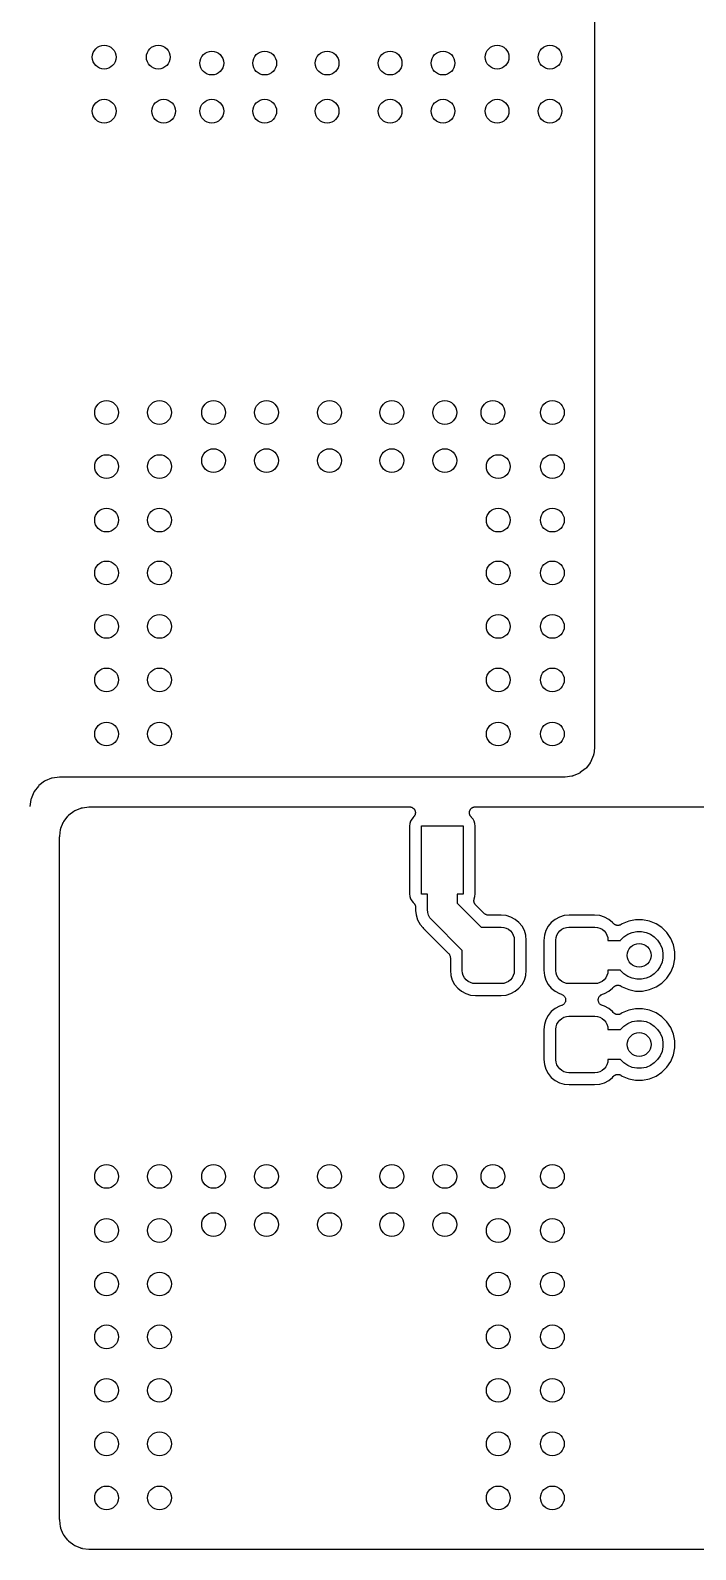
# Model space of a CAD drawing. Extents: x 57.2 to 140.8, y -181.8 to -103.2.
# Drawn here: x 104.01 to 115.2, y -154 to -128.44 of the extents above; entities that cross this region are included whole.
import ezdxf

# ---------------------------------------------------------------- set-up
doc = ezdxf.new("R2010")
doc.units = 0
doc.layers.add('BLACK', color=7, linetype='CONTINUOUS')

msp = doc.modelspace()

# ---------------------------------------------------------------- linework, layer by layer
at = {"layer": 'BLACK', "linetype": 'CONTINUOUS'}
for p, q in [((113.5, -124.007), (113.5, -140.493)), ((113.499, -140.506), (113.485, -140.616)), ((113.5, -140.495), (113.499, -140.501)), ((113.499, -140.501), (113.499, -140.506)), ((113.5, -140.493), (113.5, -140.495)), ((113.343, -140.862), (113.26, -140.925)), ((113.345, -140.86), (113.343, -140.862)), ((113.347, -140.858), (113.345, -140.86)), ((113.352, -140.853), (113.347, -140.858)), ((113.357, -140.848), (113.352, -140.853)), ((113.359, -140.846), (113.357, -140.848)), ((113.361, -140.844), (113.359, -140.846)), ((113.362, -140.843), (113.361, -140.844)), ((113.425, -140.76), (113.362, -140.843)), ((113.426, -140.758), (113.425, -140.76)), ((113.428, -140.756), (113.426, -140.758)), ((113.432, -140.75), (113.428, -140.756)), ((113.435, -140.744), (113.432, -140.75)), ((113.436, -140.741), (113.435, -140.744)), ((113.438, -140.739), (113.436, -140.741)), ((113.478, -140.642), (113.438, -140.738)), ((113.438, -140.738), (113.438, -140.739)), ((113.479, -140.639), (113.478, -140.642)), ((113.48, -140.637), (113.479, -140.639)), ((113.482, -140.63), (113.48, -140.637)), ((113.484, -140.623), (113.482, -140.63)), ((113.485, -140.616), (113.484, -140.618)), ((113.484, -140.618), (113.484, -140.62)), ((113.484, -140.62), (113.484, -140.623)), ((104.245, -141.071), (104.152, -141.142)), ((104.256, -141.064), (104.245, -141.071)), ((104.365, -141.02), (104.256, -141.064)), ((104.377, -141.016), (104.365, -141.02)), ((104.497, -141), (104.377, -141.016)), ((104.503, -141), (104.497, -141)), ((112.993, -141), (104.503, -141)), ((112.999, -140.999), (112.993, -141)), ((113.005, -140.999), (112.999, -140.999)), ((113.006, -140.999), (113.005, -140.999)), ((113.116, -140.985), (113.006, -140.999)), ((113.119, -140.984), (113.116, -140.985)), ((113.122, -140.984), (113.119, -140.984)), ((113.128, -140.982), (113.122, -140.984)), ((113.135, -140.98), (113.128, -140.982)), ((113.138, -140.979), (113.135, -140.98)), ((113.14, -140.978), (113.138, -140.979)), ((113.142, -140.978), (113.14, -140.978)), ((113.238, -140.938), (113.142, -140.978)), ((113.24, -140.937), (113.238, -140.938)), ((113.243, -140.936), (113.24, -140.937)), ((113.249, -140.932), (113.243, -140.936)), ((113.255, -140.929), (113.249, -140.932)), ((113.257, -140.927), (113.255, -140.929)), ((113.259, -140.926), (113.257, -140.927)), ((113.26, -140.925), (113.259, -140.926)), ((104.02, -141.365), (104.016, -141.377)), ((104.064, -141.256), (104.02, -141.365)), ((104.071, -141.245), (104.064, -141.256)), ((104.142, -141.152), (104.071, -141.245)), ((104.152, -141.142), (104.142, -141.152)), ((104.016, -141.377), (104, -141.497)), ((104.657, -141.638), (104.74, -141.575)), ((104.74, -141.575), (104.741, -141.574)), ((104.741, -141.574), (104.743, -141.573)), ((104.743, -141.573), (104.745, -141.571)), ((104.745, -141.571), (104.751, -141.568)), ((104.751, -141.568), (104.757, -141.564)), ((104.757, -141.564), (104.76, -141.563)), ((104.76, -141.563), (104.762, -141.562)), ((104.762, -141.562), (104.858, -141.522)), ((104.858, -141.522), (104.86, -141.522)), ((104.86, -141.522), (104.862, -141.521)), ((104.862, -141.521), (104.865, -141.52)), ((104.865, -141.52), (104.872, -141.518)), ((104.872, -141.518), (104.878, -141.516)), ((104.878, -141.516), (104.881, -141.516)), ((104.881, -141.516), (104.884, -141.515)), ((104.884, -141.515), (104.994, -141.501)), ((104.994, -141.501), (104.995, -141.501)), ((104.995, -141.501), (105.001, -141.501)), ((105.001, -141.501), (105.007, -141.5)), ((105.007, -141.5), (110.385, -141.5)), ((110.385, -141.5), (110.387, -141.5)), ((110.387, -141.5), (110.391, -141.501)), ((110.391, -141.501), (110.396, -141.501)), ((110.396, -141.501), (110.401, -141.502)), ((110.401, -141.502), (110.406, -141.502)), ((110.406, -141.502), (110.41, -141.504)), ((110.41, -141.504), (110.415, -141.505)), ((110.415, -141.505), (110.42, -141.507)), ((110.42, -141.507), (110.425, -141.508)), ((110.425, -141.508), (110.429, -141.51)), ((110.429, -141.51), (110.433, -141.512)), ((110.433, -141.512), (110.437, -141.515)), ((110.437, -141.515), (110.442, -141.517)), ((110.442, -141.517), (110.445, -141.521)), ((110.445, -141.521), (110.449, -141.523)), ((110.449, -141.523), (110.453, -141.527)), ((110.453, -141.527), (110.457, -141.53)), ((110.457, -141.53), (110.46, -141.534)), ((110.46, -141.534), (110.463, -141.537)), ((110.463, -141.537), (110.466, -141.541)), ((110.466, -141.541), (110.469, -141.545)), ((110.469, -141.545), (110.471, -141.549)), ((110.471, -141.549), (110.474, -141.553)), ((110.474, -141.553), (110.476, -141.558)), ((110.476, -141.558), (110.478, -141.563)), ((110.478, -141.563), (110.479, -141.567)), ((110.479, -141.567), (110.481, -141.571)), ((110.481, -141.629), (110.479, -141.634)), ((110.481, -141.571), (110.482, -141.576)), ((110.482, -141.625), (110.481, -141.629)), ((110.482, -141.576), (110.483, -141.581)), ((110.483, -141.62), (110.482, -141.625)), ((110.483, -141.581), (110.484, -141.586)), ((110.484, -141.615), (110.483, -141.62)), ((110.484, -141.586), (110.485, -141.591)), ((110.485, -141.61), (110.484, -141.615)), ((110.485, -141.591), (110.485, -141.596)), ((110.485, -141.596), (110.485, -141.601)), ((110.485, -141.601), (110.485, -141.605)), ((110.485, -141.605), (110.485, -141.61)), ((111.395, -141.589), (111.396, -141.585)), ((111.395, -141.594), (111.395, -141.589)), ((111.395, -141.599), (111.395, -141.594)), ((111.395, -141.604), (111.395, -141.599)), ((111.395, -141.609), (111.395, -141.604)), ((111.396, -141.614), (111.395, -141.609)), ((111.396, -141.585), (111.397, -141.58)), ((111.397, -141.619), (111.396, -141.614)), ((111.397, -141.58), (111.398, -141.575)), ((111.398, -141.623), (111.397, -141.619)), ((111.398, -141.575), (111.399, -141.57)), ((111.399, -141.628), (111.398, -141.623)), ((111.399, -141.57), (111.401, -141.566)), ((111.401, -141.633), (111.399, -141.628)), ((111.401, -141.566), (111.403, -141.561)), ((111.403, -141.561), (111.405, -141.557)), ((111.405, -141.557), (111.407, -141.552)), ((111.407, -141.552), (111.41, -141.548)), ((111.41, -141.548), (111.412, -141.544)), ((111.412, -141.544), (111.415, -141.54)), ((111.415, -141.54), (111.418, -141.536)), ((111.418, -141.536), (111.421, -141.533)), ((111.421, -141.533), (111.424, -141.529)), ((111.424, -141.529), (111.428, -141.526)), ((111.428, -141.526), (111.432, -141.522)), ((111.432, -141.522), (111.436, -141.52)), ((111.436, -141.52), (111.439, -141.517)), ((111.439, -141.517), (111.444, -141.514)), ((111.444, -141.514), (111.448, -141.512)), ((111.448, -141.512), (111.453, -141.51)), ((111.453, -141.51), (111.457, -141.508)), ((111.457, -141.508), (111.462, -141.506)), ((111.462, -141.506), (111.466, -141.504)), ((111.466, -141.504), (111.471, -141.503)), ((111.471, -141.503), (111.475, -141.502)), ((111.475, -141.502), (111.48, -141.501)), ((111.48, -141.501), (111.485, -141.5)), ((111.485, -141.5), (111.49, -141.5)), ((111.49, -141.5), (111.495, -141.5)), ((111.495, -141.5), (120.243, -141.5)), ((104.501, -141.994), (104.515, -141.884)), ((104.515, -141.884), (104.516, -141.882)), ((104.516, -141.877), (104.518, -141.87)), ((104.516, -141.88), (104.516, -141.877)), ((104.516, -141.882), (104.516, -141.88)), ((104.518, -141.87), (104.52, -141.863)), ((104.52, -141.863), (104.521, -141.861)), ((104.521, -141.861), (104.522, -141.858)), ((104.522, -141.858), (104.562, -141.762)), ((104.562, -141.761), (104.564, -141.759)), ((104.562, -141.762), (104.562, -141.761)), ((104.564, -141.759), (104.565, -141.756)), ((104.565, -141.756), (104.568, -141.75)), ((104.568, -141.75), (104.572, -141.744)), ((104.572, -141.744), (104.574, -141.742)), ((104.574, -141.742), (104.575, -141.74)), ((104.575, -141.74), (104.638, -141.657)), ((104.638, -141.657), (104.639, -141.656)), ((104.639, -141.656), (104.641, -141.654)), ((104.641, -141.654), (104.643, -141.652)), ((104.643, -141.652), (104.648, -141.647)), ((104.648, -141.647), (104.653, -141.642)), ((104.653, -141.642), (104.655, -141.64)), ((104.655, -141.64), (104.657, -141.638)), ((110.393, -141.781), (110.389, -141.825)), ((110.389, -141.825), (110.389, -142.965)), ((110.404, -141.743), (110.393, -141.781)), ((110.423, -141.708), (110.404, -141.743)), ((110.448, -141.678), (110.423, -141.708)), ((110.449, -141.677), (110.448, -141.678)), ((110.452, -141.674), (110.449, -141.677)), ((110.456, -141.671), (110.452, -141.674)), ((110.459, -141.667), (110.456, -141.671)), ((110.462, -141.664), (110.459, -141.667)), ((110.465, -141.66), (110.462, -141.664)), ((110.468, -141.656), (110.465, -141.66)), ((110.47, -141.651), (110.468, -141.656)), ((110.473, -141.647), (110.47, -141.651)), ((110.475, -141.643), (110.473, -141.647)), ((110.477, -141.639), (110.475, -141.643)), ((110.479, -141.634), (110.477, -141.639)), ((110.59, -142.97), (110.59, -141.82)), ((110.59, -141.82), (111.29, -141.82)), ((111.29, -141.82), (111.29, -142.97)), ((111.402, -141.637), (111.401, -141.633)), ((111.404, -141.642), (111.402, -141.637)), ((111.406, -141.646), (111.404, -141.642)), ((111.409, -141.65), (111.406, -141.646)), ((111.411, -141.655), (111.409, -141.65)), ((111.414, -141.658), (111.411, -141.655)), ((111.417, -141.662), (111.414, -141.658)), ((111.42, -141.666), (111.417, -141.662)), ((111.423, -141.67), (111.42, -141.666)), ((111.427, -141.673), (111.423, -141.67)), ((111.43, -141.676), (111.427, -141.673)), ((111.431, -141.677), (111.43, -141.676)), ((111.432, -141.678), (111.431, -141.677)), ((111.457, -141.708), (111.432, -141.678)), ((111.476, -141.743), (111.457, -141.708)), ((111.487, -141.781), (111.476, -141.743)), ((111.491, -141.825), (111.487, -141.781)), ((111.491, -142.965), (111.491, -141.825)), ((104.5, -142.005), (104.501, -141.999)), ((104.5, -142.007), (104.5, -142.005)), ((104.5, -153.493), (104.5, -142.007)), ((104.501, -141.999), (104.501, -141.994)), ((110.389, -142.965), (110.393, -143.009)), ((110.393, -143.009), (110.404, -143.047)), ((110.404, -143.047), (110.423, -143.082)), ((110.423, -143.082), (110.448, -143.112)), ((110.448, -143.112), (110.453, -143.117)), ((110.453, -143.117), (110.455, -143.118)), ((110.455, -143.118), (110.458, -143.121)), ((110.458, -143.121), (110.461, -143.123)), ((110.461, -143.123), (110.464, -143.128)), ((110.464, -143.128), (110.468, -143.132)), ((110.468, -143.132), (110.471, -143.135)), ((110.471, -143.135), (110.473, -143.139)), ((110.473, -143.139), (110.476, -143.143)), ((110.476, -143.143), (110.479, -143.148)), ((110.479, -143.148), (110.48, -143.152)), ((110.48, -143.152), (110.482, -143.156)), ((110.482, -143.156), (110.484, -143.161)), ((110.484, -143.161), (110.486, -143.166)), ((110.69, -142.97), (110.59, -142.97)), ((110.69, -143.215), (110.69, -142.97)), ((111.29, -142.97), (111.19, -142.97)), ((111.19, -142.97), (111.19, -143.124)), ((111.19, -143.124), (111.591, -143.525)), ((111.47, -143.079), (111.471, -143.074)), ((111.471, -143.084), (111.47, -143.079)), ((111.471, -143.07), (111.472, -143.065)), ((111.471, -143.074), (111.471, -143.07)), ((111.471, -143.089), (111.471, -143.084)), ((111.471, -143.094), (111.471, -143.089)), ((111.472, -143.098), (111.471, -143.094)), ((111.472, -143.059), (111.474, -143.055)), ((111.472, -143.065), (111.472, -143.059)), ((111.473, -143.103), (111.472, -143.098)), ((111.474, -143.109), (111.473, -143.103)), ((111.474, -143.051), (111.487, -143.009)), ((111.474, -143.055), (111.474, -143.051)), ((111.476, -143.113), (111.474, -143.109)), ((111.477, -143.117), (111.476, -143.113)), ((111.48, -143.122), (111.477, -143.117)), ((111.482, -143.127), (111.48, -143.122)), ((111.484, -143.13), (111.482, -143.127)), ((111.486, -143.134), (111.484, -143.13)), ((111.49, -143.139), (111.486, -143.134)), ((111.487, -143.009), (111.491, -142.965)), ((111.493, -143.143), (111.49, -143.139)), ((111.496, -143.146), (111.493, -143.143)), ((111.498, -143.15), (111.496, -143.146)), ((111.499, -143.151), (111.498, -143.15)), ((111.643, -143.294), (111.499, -143.151)), ((110.486, -143.166), (110.487, -143.17)), ((110.487, -143.17), (110.488, -143.175)), ((110.488, -143.175), (110.489, -143.18)), ((110.49, -143.21), (110.488, -143.227)), ((110.488, -143.227), (110.49, -143.245)), ((110.489, -143.18), (110.49, -143.185)), ((110.49, -143.185), (110.49, -143.19)), ((110.49, -143.19), (110.49, -143.194)), ((110.49, -143.194), (110.49, -143.2)), ((110.49, -143.2), (110.49, -143.202)), ((110.49, -143.202), (110.49, -143.206)), ((110.49, -143.206), (110.49, -143.21)), ((110.49, -143.245), (110.49, -143.245)), ((110.49, -143.245), (110.497, -143.316)), ((110.497, -143.316), (110.522, -143.401)), ((110.522, -143.401), (110.564, -143.479)), ((110.689, -143.227), (110.69, -143.215)), ((110.694, -143.277), (110.689, -143.227)), ((110.708, -143.324), (110.694, -143.277)), ((110.731, -143.366), (110.708, -143.324)), ((110.731, -143.367), (110.731, -143.366)), ((110.762, -143.405), (110.731, -143.367)), ((110.772, -143.413), (110.762, -143.405)), ((111.275, -143.916), (110.772, -143.413)), ((111.65, -143.3), (111.643, -143.294)), ((111.657, -143.306), (111.65, -143.3)), ((111.658, -143.306), (111.657, -143.306)), ((111.658, -143.307), (111.658, -143.306)), ((111.666, -143.311), (111.658, -143.307)), ((111.674, -143.315), (111.666, -143.311)), ((111.675, -143.316), (111.674, -143.315)), ((111.684, -143.319), (111.675, -143.316)), ((111.675, -143.316), (111.675, -143.316)), ((111.693, -143.321), (111.684, -143.319)), ((111.694, -143.321), (111.693, -143.321)), ((111.694, -143.322), (111.694, -143.321)), ((111.703, -143.323), (111.694, -143.322)), ((111.712, -143.324), (111.703, -143.323)), ((111.713, -143.324), (111.712, -143.324)), ((111.714, -143.324), (111.713, -143.324)), ((111.926, -143.324), (111.714, -143.324)), ((111.714, -143.324), (111.714, -143.324)), ((111.714, -143.324), (111.714, -143.324)), ((112.013, -143.332), (111.926, -143.324)), ((112.092, -143.356), (112.013, -143.332)), ((112.164, -143.395), (112.092, -143.356)), ((112.228, -143.447), (112.164, -143.395)), ((112.836, -143.395), (112.772, -143.447)), ((112.908, -143.356), (112.836, -143.395)), ((112.987, -143.332), (112.908, -143.356)), ((113.074, -143.324), (112.987, -143.332)), ((113.501, -143.324), (113.074, -143.324)), ((113.588, -143.332), (113.501, -143.324)), ((113.667, -143.356), (113.588, -143.332)), ((113.739, -143.395), (113.667, -143.356)), ((113.803, -143.447), (113.739, -143.395)), ((114.191, -143.4), (114.075, -143.423)), ((114.309, -143.4), (114.191, -143.4)), ((114.425, -143.423), (114.309, -143.4)), ((110.564, -143.479), (110.609, -143.534)), ((110.609, -143.534), (110.609, -143.534)), ((110.609, -143.534), (110.62, -143.547)), ((110.62, -143.547), (110.634, -143.558)), ((110.634, -143.558), (110.635, -143.559)), ((110.635, -143.559), (110.638, -143.562)), ((110.638, -143.562), (110.641, -143.565)), ((110.641, -143.565), (111.044, -143.968)), ((111.591, -143.525), (111.931, -143.525)), ((111.931, -143.525), (111.974, -143.529)), ((111.974, -143.529), (112.015, -143.542)), ((112.015, -143.542), (112.053, -143.562)), ((112.053, -143.562), (112.086, -143.589)), ((112.086, -143.589), (112.113, -143.622)), ((112.113, -143.622), (112.133, -143.66)), ((112.133, -143.66), (112.146, -143.701)), ((112.28, -143.511), (112.228, -143.447)), ((112.319, -143.583), (112.28, -143.511)), ((112.343, -143.662), (112.319, -143.583)), ((112.351, -143.749), (112.343, -143.662)), ((112.657, -143.662), (112.649, -143.749)), ((112.681, -143.583), (112.657, -143.662)), ((112.72, -143.511), (112.681, -143.583)), ((112.772, -143.447), (112.72, -143.511)), ((112.854, -143.701), (112.867, -143.66)), ((112.867, -143.66), (112.887, -143.622)), ((112.887, -143.622), (112.914, -143.589)), ((112.914, -143.589), (112.947, -143.562)), ((112.947, -143.562), (112.985, -143.542)), ((112.985, -143.542), (113.026, -143.529)), ((113.026, -143.529), (113.069, -143.525)), ((113.069, -143.525), (113.506, -143.525)), ((113.506, -143.525), (113.549, -143.529)), ((113.549, -143.529), (113.59, -143.542)), ((113.59, -143.542), (113.628, -143.562)), ((113.628, -143.562), (113.661, -143.589)), ((113.661, -143.589), (113.688, -143.622)), ((113.688, -143.622), (113.708, -143.66)), ((113.708, -143.66), (113.721, -143.701)), ((113.814, -143.461), (113.803, -143.447)), ((113.818, -143.464), (113.814, -143.461)), ((113.821, -143.468), (113.818, -143.464)), ((113.825, -143.471), (113.821, -143.468)), ((113.828, -143.475), (113.825, -143.471)), ((113.832, -143.477), (113.828, -143.475)), ((113.835, -143.48), (113.832, -143.477)), ((113.84, -143.483), (113.835, -143.48)), ((113.844, -143.486), (113.84, -143.483)), ((113.849, -143.487), (113.844, -143.486)), ((113.853, -143.489), (113.849, -143.487)), ((113.858, -143.491), (113.853, -143.489)), ((113.862, -143.493), (113.858, -143.491)), ((113.867, -143.494), (113.862, -143.493)), ((113.871, -143.495), (113.867, -143.494)), ((113.876, -143.496), (113.871, -143.495)), ((113.882, -143.497), (113.876, -143.496)), ((113.886, -143.497), (113.882, -143.497)), ((113.891, -143.497), (113.886, -143.497)), ((113.896, -143.497), (113.891, -143.497)), ((113.901, -143.497), (113.896, -143.497)), ((113.906, -143.496), (113.901, -143.497)), ((113.91, -143.496), (113.906, -143.496)), ((113.915, -143.494), (113.91, -143.496)), ((113.92, -143.493), (113.915, -143.494)), ((113.924, -143.492), (113.92, -143.493)), ((113.929, -143.49), (113.924, -143.492)), ((113.934, -143.488), (113.929, -143.49)), ((113.938, -143.486), (113.934, -143.488)), ((113.942, -143.483), (113.938, -143.486)), ((113.946, -143.481), (113.942, -143.483)), ((113.947, -143.481), (113.946, -143.481)), ((113.966, -143.468), (113.947, -143.481)), ((114.075, -143.423), (113.966, -143.468)), ((113.995, -143.689), (114.061, -143.646)), ((114.061, -143.646), (114.133, -143.615)), ((114.133, -143.615), (114.211, -143.6)), ((114.211, -143.6), (114.289, -143.6)), ((114.289, -143.6), (114.367, -143.615)), ((114.367, -143.615), (114.439, -143.646)), ((114.534, -143.468), (114.425, -143.423)), ((114.439, -143.646), (114.505, -143.689)), ((114.632, -143.534), (114.534, -143.468)), ((114.716, -143.618), (114.632, -143.534)), ((114.782, -143.716), (114.716, -143.618)), ((111.275, -144.256), (111.275, -143.916)), ((112.146, -143.701), (112.15, -143.744)), ((112.15, -143.744), (112.15, -144.256)), ((112.351, -144.251), (112.351, -143.749)), ((112.649, -143.749), (112.649, -144.251)), ((112.85, -143.744), (112.854, -143.701)), ((112.85, -144.256), (112.85, -143.744)), ((113.721, -143.701), (113.725, -143.744)), ((113.725, -143.744), (113.725, -143.75)), ((113.725, -143.75), (113.936, -143.75)), ((113.936, -143.75), (113.939, -143.745)), ((113.939, -143.745), (113.995, -143.689)), ((114.505, -143.689), (114.561, -143.745)), ((114.561, -143.745), (114.604, -143.811)), ((114.604, -143.811), (114.635, -143.883)), ((114.635, -143.883), (114.65, -143.961)), ((114.827, -143.825), (114.782, -143.716)), ((114.85, -143.941), (114.827, -143.825)), ((111.044, -143.968), (111.044, -143.968)), ((111.044, -143.968), (111.045, -143.968)), ((111.045, -143.968), (111.045, -143.968)), ((111.045, -143.968), (111.045, -143.969)), ((111.045, -143.969), (111.051, -143.976)), ((111.051, -143.976), (111.057, -143.984)), ((111.057, -143.984), (111.057, -143.984)), ((111.057, -143.984), (111.057, -143.984)), ((111.057, -143.984), (111.062, -143.993)), ((111.062, -143.993), (111.066, -144.001)), ((111.066, -144.001), (111.066, -144.001)), ((111.066, -144.001), (111.066, -144.002)), ((111.066, -144.002), (111.069, -144.011)), ((111.069, -144.011), (111.072, -144.019)), ((111.072, -144.019), (111.072, -144.02)), ((111.072, -144.02), (111.072, -144.02)), ((111.072, -144.02), (111.073, -144.03)), ((111.073, -144.03), (111.074, -144.039)), ((111.074, -144.039), (111.074, -144.251)), ((114.635, -144.117), (114.604, -144.189)), ((114.65, -144.039), (114.635, -144.117)), ((114.65, -143.961), (114.65, -144.039)), ((114.782, -144.284), (114.827, -144.175)), ((114.827, -144.175), (114.85, -144.059)), ((114.85, -144.059), (114.85, -143.941)), ((111.074, -144.251), (111.082, -144.338)), ((111.082, -144.338), (111.106, -144.417)), ((111.106, -144.417), (111.145, -144.489)), ((111.279, -144.299), (111.275, -144.256)), ((111.292, -144.34), (111.279, -144.299)), ((111.312, -144.378), (111.292, -144.34)), ((111.339, -144.411), (111.312, -144.378)), ((111.372, -144.438), (111.339, -144.411)), ((111.41, -144.458), (111.372, -144.438)), ((112.053, -144.438), (112.015, -144.458)), ((112.086, -144.411), (112.053, -144.438)), ((112.113, -144.378), (112.086, -144.411)), ((112.133, -144.34), (112.113, -144.378)), ((112.146, -144.299), (112.133, -144.34)), ((112.15, -144.256), (112.146, -144.299)), ((112.28, -144.489), (112.319, -144.417)), ((112.319, -144.417), (112.343, -144.338)), ((112.343, -144.338), (112.351, -144.251)), ((112.649, -144.251), (112.657, -144.338)), ((112.657, -144.338), (112.681, -144.417)), ((112.681, -144.417), (112.72, -144.489)), ((112.854, -144.299), (112.85, -144.256)), ((112.867, -144.34), (112.854, -144.299)), ((112.887, -144.378), (112.867, -144.34)), ((112.914, -144.411), (112.887, -144.378)), ((112.947, -144.438), (112.914, -144.411)), ((112.985, -144.458), (112.947, -144.438)), ((113.628, -144.438), (113.59, -144.458)), ((113.661, -144.411), (113.628, -144.438)), ((113.688, -144.378), (113.661, -144.411)), ((113.708, -144.34), (113.688, -144.378)), ((113.721, -144.299), (113.708, -144.34)), ((113.725, -144.256), (113.721, -144.299)), ((113.936, -144.25), (113.725, -144.25)), ((113.725, -144.25), (113.725, -144.256)), ((113.939, -144.255), (113.936, -144.25)), ((113.995, -144.311), (113.939, -144.255)), ((114.061, -144.354), (113.995, -144.311)), ((114.133, -144.385), (114.061, -144.354)), ((114.211, -144.4), (114.133, -144.385)), ((114.289, -144.4), (114.211, -144.4)), ((114.367, -144.385), (114.289, -144.4)), ((114.439, -144.354), (114.367, -144.385)), ((114.505, -144.311), (114.439, -144.354)), ((114.561, -144.255), (114.505, -144.311)), ((114.604, -144.189), (114.561, -144.255)), ((114.632, -144.466), (114.716, -144.382)), ((114.716, -144.382), (114.782, -144.284)), ((111.145, -144.489), (111.197, -144.553)), ((111.197, -144.553), (111.261, -144.605)), ((111.261, -144.605), (111.333, -144.644)), ((111.333, -144.644), (111.412, -144.668)), ((111.451, -144.471), (111.41, -144.458)), ((111.412, -144.668), (111.499, -144.676)), ((111.494, -144.475), (111.451, -144.471)), ((111.931, -144.475), (111.494, -144.475)), ((111.499, -144.676), (111.926, -144.676)), ((111.926, -144.676), (112.013, -144.668)), ((111.974, -144.471), (111.931, -144.475)), ((112.015, -144.458), (111.974, -144.471)), ((112.013, -144.668), (112.092, -144.644)), ((112.092, -144.644), (112.164, -144.605)), ((112.164, -144.605), (112.228, -144.553)), ((112.228, -144.553), (112.28, -144.489)), ((112.72, -144.489), (112.772, -144.553)), ((112.772, -144.553), (112.836, -144.605)), ((112.836, -144.605), (112.908, -144.644)), ((112.908, -144.644), (112.942, -144.654)), ((112.942, -144.654), (112.943, -144.655)), ((112.943, -144.655), (112.943, -144.655)), ((112.943, -144.655), (112.943, -144.655)), ((112.943, -144.655), (112.943, -144.655)), ((112.943, -144.655), (112.952, -144.659)), ((112.952, -144.659), (112.961, -144.662)), ((112.961, -144.662), (112.961, -144.662)), ((112.961, -144.662), (112.961, -144.662)), ((112.961, -144.662), (112.97, -144.668)), ((112.97, -144.668), (112.977, -144.673)), ((112.977, -144.673), (112.977, -144.673)), ((112.977, -144.673), (112.977, -144.673)), ((112.977, -144.673), (112.984, -144.681)), ((112.984, -144.681), (112.991, -144.687)), ((113.026, -144.471), (112.985, -144.458)), ((112.991, -144.687), (112.991, -144.687)), ((112.991, -144.687), (112.991, -144.687)), ((112.991, -144.687), (112.996, -144.695)), ((112.996, -144.695), (113.002, -144.704)), ((113.069, -144.475), (113.026, -144.471)), ((113.506, -144.475), (113.069, -144.475)), ((113.549, -144.471), (113.506, -144.475)), ((113.59, -144.458), (113.549, -144.471)), ((113.574, -144.702), (113.58, -144.694)), ((113.58, -144.694), (113.585, -144.686)), ((113.585, -144.686), (113.592, -144.679)), ((113.585, -144.686), (113.585, -144.686)), ((113.585, -144.686), (113.585, -144.686)), ((113.592, -144.679), (113.599, -144.673)), ((113.599, -144.672), (113.607, -144.667)), ((113.599, -144.673), (113.599, -144.672)), ((113.599, -144.673), (113.599, -144.673)), ((113.607, -144.667), (113.615, -144.662)), ((113.615, -144.662), (113.624, -144.658)), ((113.615, -144.662), (113.615, -144.662)), ((113.615, -144.662), (113.615, -144.662)), ((113.624, -144.658), (113.633, -144.654)), ((113.633, -144.654), (113.667, -144.644)), ((113.633, -144.654), (113.633, -144.654)), ((113.633, -144.654), (113.633, -144.654)), ((113.633, -144.654), (113.633, -144.654)), ((113.667, -144.644), (113.739, -144.605)), ((113.739, -144.605), (113.803, -144.553)), ((113.803, -144.553), (113.814, -144.539)), ((113.814, -144.539), (113.815, -144.538)), ((113.815, -144.538), (113.819, -144.535)), ((113.819, -144.535), (113.822, -144.531)), ((113.822, -144.531), (113.826, -144.528)), ((113.826, -144.528), (113.829, -144.524)), ((113.829, -144.524), (113.833, -144.522)), ((113.833, -144.522), (113.837, -144.519)), ((113.837, -144.519), (113.841, -144.517)), ((113.841, -144.517), (113.846, -144.514)), ((113.846, -144.514), (113.85, -144.512)), ((113.85, -144.512), (113.854, -144.51)), ((113.854, -144.51), (113.859, -144.508)), ((113.859, -144.508), (113.864, -144.507)), ((113.864, -144.507), (113.868, -144.506)), ((113.868, -144.506), (113.873, -144.504)), ((113.873, -144.504), (113.878, -144.504)), ((113.878, -144.504), (113.883, -144.503)), ((113.883, -144.503), (113.888, -144.503)), ((113.888, -144.503), (113.892, -144.503)), ((113.892, -144.503), (113.897, -144.503)), ((113.897, -144.503), (113.903, -144.503)), ((113.903, -144.503), (113.907, -144.504)), ((113.907, -144.504), (113.911, -144.504)), ((113.911, -144.504), (113.917, -144.506)), ((113.917, -144.506), (113.922, -144.507)), ((113.922, -144.507), (113.926, -144.509)), ((113.926, -144.509), (113.93, -144.51)), ((113.93, -144.51), (113.935, -144.513)), ((113.935, -144.513), (113.94, -144.515)), ((113.94, -144.515), (113.943, -144.517)), ((113.943, -144.517), (113.947, -144.519)), ((113.947, -144.519), (113.966, -144.532)), ((113.966, -144.532), (114.075, -144.577)), ((114.075, -144.577), (114.191, -144.6)), ((114.191, -144.6), (114.309, -144.6)), ((114.309, -144.6), (114.425, -144.577)), ((114.425, -144.577), (114.534, -144.532)), ((114.534, -144.532), (114.632, -144.466)), ((112.772, -144.947), (112.72, -145.011)), ((112.836, -144.895), (112.772, -144.947)), ((112.908, -144.856), (112.836, -144.895)), ((112.942, -144.846), (112.908, -144.856)), ((112.951, -144.842), (112.942, -144.846)), ((112.96, -144.838), (112.951, -144.842)), ((112.968, -144.833), (112.96, -144.838)), ((112.96, -144.838), (112.96, -144.838)), ((112.96, -144.838), (112.96, -144.838)), ((112.976, -144.828), (112.968, -144.833)), ((112.983, -144.821), (112.976, -144.827)), ((112.976, -144.827), (112.976, -144.827)), ((112.976, -144.827), (112.976, -144.828)), ((112.99, -144.814), (112.983, -144.821)), ((112.995, -144.806), (112.99, -144.814)), ((112.99, -144.814), (112.99, -144.814)), ((112.99, -144.814), (112.99, -144.814)), ((113.001, -144.798), (112.995, -144.806)), ((113.005, -144.789), (113.001, -144.797)), ((113.001, -144.797), (113.001, -144.798)), ((113.001, -144.798), (113.001, -144.798)), ((113.002, -144.704), (113.002, -144.704)), ((113.002, -144.704), (113.002, -144.704)), ((113.002, -144.704), (113.005, -144.712)), ((113.005, -144.712), (113.009, -144.722)), ((113.009, -144.78), (113.005, -144.789)), ((113.009, -144.722), (113.009, -144.722)), ((113.009, -144.722), (113.009, -144.722)), ((113.009, -144.722), (113.011, -144.731)), ((113.011, -144.77), (113.009, -144.779)), ((113.009, -144.779), (113.009, -144.78)), ((113.009, -144.78), (113.009, -144.78)), ((113.011, -144.731), (113.013, -144.741)), ((113.012, -144.761), (113.011, -144.77)), ((113.013, -144.751), (113.012, -144.76)), ((113.012, -144.76), (113.012, -144.76)), ((113.012, -144.76), (113.012, -144.761)), ((113.013, -144.741), (113.013, -144.741)), ((113.013, -144.741), (113.013, -144.741)), ((113.013, -144.741), (113.013, -144.751)), ((113.562, -144.749), (113.563, -144.74)), ((113.562, -144.759), (113.562, -144.749)), ((113.564, -144.769), (113.562, -144.759)), ((113.562, -144.759), (113.562, -144.759)), ((113.562, -144.759), (113.562, -144.759)), ((113.563, -144.739), (113.565, -144.73)), ((113.563, -144.74), (113.563, -144.739)), ((113.563, -144.74), (113.563, -144.74)), ((113.566, -144.778), (113.564, -144.769)), ((113.565, -144.73), (113.566, -144.721)), ((113.566, -144.72), (113.57, -144.711)), ((113.566, -144.721), (113.566, -144.72)), ((113.566, -144.72), (113.566, -144.72)), ((113.57, -144.787), (113.566, -144.778)), ((113.566, -144.778), (113.566, -144.778)), ((113.566, -144.778), (113.566, -144.778)), ((113.57, -144.711), (113.574, -144.703)), ((113.573, -144.796), (113.57, -144.787)), ((113.579, -144.804), (113.573, -144.796)), ((113.573, -144.796), (113.573, -144.796)), ((113.573, -144.796), (113.573, -144.796)), ((113.574, -144.703), (113.574, -144.702)), ((113.574, -144.702), (113.574, -144.702)), ((113.584, -144.813), (113.579, -144.804)), ((113.591, -144.819), (113.584, -144.813)), ((113.584, -144.813), (113.584, -144.813)), ((113.584, -144.813), (113.584, -144.813)), ((113.598, -144.827), (113.591, -144.819)), ((113.605, -144.832), (113.598, -144.827)), ((113.598, -144.827), (113.598, -144.827)), ((113.598, -144.827), (113.598, -144.827)), ((113.614, -144.838), (113.605, -144.832)), ((113.623, -144.841), (113.614, -144.838)), ((113.614, -144.838), (113.614, -144.838)), ((113.614, -144.838), (113.614, -144.838)), ((113.632, -144.845), (113.623, -144.841)), ((113.633, -144.846), (113.632, -144.845)), ((113.632, -144.845), (113.632, -144.845)), ((113.632, -144.845), (113.632, -144.845)), ((113.632, -144.845), (113.632, -144.845)), ((113.667, -144.856), (113.633, -144.846)), ((113.739, -144.895), (113.667, -144.856)), ((113.803, -144.947), (113.739, -144.895)), ((113.814, -144.961), (113.803, -144.947)), ((114.075, -144.923), (113.966, -144.968)), ((114.191, -144.9), (114.075, -144.923)), ((114.309, -144.9), (114.191, -144.9)), ((114.425, -144.923), (114.309, -144.9)), ((114.534, -144.968), (114.425, -144.923)), ((112.657, -145.162), (112.649, -145.249)), ((112.681, -145.083), (112.657, -145.162)), ((112.72, -145.011), (112.681, -145.083)), ((112.85, -145.244), (112.854, -145.201)), ((112.854, -145.201), (112.867, -145.16)), ((112.867, -145.16), (112.887, -145.122)), ((112.887, -145.122), (112.914, -145.089)), ((112.914, -145.089), (112.947, -145.062)), ((112.947, -145.062), (112.985, -145.042)), ((112.985, -145.042), (113.026, -145.029)), ((113.026, -145.029), (113.069, -145.025)), ((113.069, -145.025), (113.506, -145.025)), ((113.506, -145.025), (113.549, -145.029)), ((113.549, -145.029), (113.59, -145.042)), ((113.59, -145.042), (113.628, -145.062)), ((113.628, -145.062), (113.661, -145.089)), ((113.661, -145.089), (113.688, -145.122)), ((113.688, -145.122), (113.708, -145.16)), ((113.708, -145.16), (113.721, -145.201)), ((113.721, -145.201), (113.725, -145.244)), ((113.818, -144.964), (113.814, -144.961)), ((113.821, -144.968), (113.818, -144.964)), ((113.825, -144.971), (113.821, -144.968)), ((113.828, -144.975), (113.825, -144.971)), ((113.832, -144.977), (113.828, -144.975)), ((113.835, -144.98), (113.832, -144.977)), ((113.84, -144.983), (113.835, -144.98)), ((113.844, -144.986), (113.84, -144.983)), ((113.849, -144.987), (113.844, -144.986)), ((113.853, -144.989), (113.849, -144.987)), ((113.858, -144.991), (113.853, -144.989)), ((113.863, -144.993), (113.858, -144.991)), ((113.867, -144.994), (113.863, -144.993)), ((113.871, -144.995), (113.867, -144.994)), ((113.876, -144.996), (113.871, -144.995)), ((113.882, -144.997), (113.876, -144.996)), ((113.886, -144.997), (113.882, -144.997)), ((113.891, -144.997), (113.886, -144.997)), ((113.896, -144.997), (113.891, -144.997)), ((113.901, -144.997), (113.896, -144.997)), ((113.906, -144.996), (113.901, -144.997)), ((113.91, -144.996), (113.906, -144.996)), ((113.915, -144.994), (113.91, -144.996)), ((113.92, -144.993), (113.915, -144.994)), ((113.924, -144.992), (113.92, -144.993)), ((113.929, -144.99), (113.924, -144.992)), ((113.934, -144.988), (113.929, -144.99)), ((113.938, -144.986), (113.934, -144.988)), ((113.942, -144.983), (113.938, -144.986)), ((113.939, -145.245), (113.995, -145.189)), ((113.946, -144.981), (113.942, -144.983)), ((113.947, -144.981), (113.946, -144.981)), ((113.966, -144.968), (113.947, -144.981)), ((113.995, -145.189), (114.061, -145.146)), ((114.061, -145.146), (114.133, -145.115)), ((114.133, -145.115), (114.211, -145.1)), ((114.211, -145.1), (114.289, -145.1)), ((114.289, -145.1), (114.367, -145.115)), ((114.367, -145.115), (114.439, -145.146)), ((114.439, -145.146), (114.505, -145.189)), ((114.505, -145.189), (114.561, -145.245)), ((114.632, -145.034), (114.534, -144.968)), ((114.716, -145.118), (114.632, -145.034)), ((114.782, -145.216), (114.716, -145.118)), ((112.649, -145.249), (112.649, -145.751)), ((112.85, -145.756), (112.85, -145.244)), ((113.725, -145.244), (113.725, -145.25)), ((113.725, -145.25), (113.936, -145.25)), ((113.936, -145.25), (113.939, -145.245)), ((114.561, -145.245), (114.604, -145.311)), ((114.604, -145.311), (114.635, -145.383)), ((114.635, -145.383), (114.65, -145.461)), ((114.65, -145.461), (114.65, -145.539)), ((114.827, -145.325), (114.782, -145.216)), ((114.85, -145.441), (114.827, -145.325)), ((114.85, -145.559), (114.85, -145.441)), ((114.604, -145.689), (114.561, -145.755)), ((114.635, -145.617), (114.604, -145.689)), ((114.65, -145.539), (114.635, -145.617)), ((114.782, -145.784), (114.827, -145.675)), ((114.827, -145.675), (114.85, -145.559)), ((112.649, -145.751), (112.657, -145.838)), ((112.657, -145.838), (112.681, -145.917)), ((112.681, -145.917), (112.72, -145.989)), ((112.854, -145.799), (112.85, -145.756)), ((112.867, -145.84), (112.854, -145.799)), ((112.887, -145.878), (112.867, -145.84)), ((112.914, -145.911), (112.887, -145.878)), ((112.947, -145.938), (112.914, -145.911)), ((112.985, -145.958), (112.947, -145.938)), ((113.026, -145.971), (112.985, -145.958)), ((113.069, -145.975), (113.026, -145.971)), ((113.506, -145.975), (113.069, -145.975)), ((113.549, -145.971), (113.506, -145.975)), ((113.59, -145.958), (113.549, -145.971)), ((113.628, -145.938), (113.59, -145.958)), ((113.661, -145.911), (113.628, -145.938)), ((113.688, -145.878), (113.661, -145.911)), ((113.708, -145.84), (113.688, -145.878)), ((113.721, -145.799), (113.708, -145.84)), ((113.725, -145.756), (113.721, -145.799)), ((113.936, -145.75), (113.725, -145.75)), ((113.725, -145.75), (113.725, -145.756)), ((113.939, -145.755), (113.936, -145.75)), ((113.995, -145.811), (113.939, -145.755)), ((114.061, -145.854), (113.995, -145.811)), ((114.133, -145.885), (114.061, -145.854)), ((114.211, -145.9), (114.133, -145.885)), ((114.289, -145.9), (114.211, -145.9)), ((114.367, -145.885), (114.289, -145.9)), ((114.439, -145.854), (114.367, -145.885)), ((114.505, -145.811), (114.439, -145.854)), ((114.561, -145.755), (114.505, -145.811)), ((114.534, -146.032), (114.632, -145.966)), ((114.632, -145.966), (114.716, -145.882)), ((114.716, -145.882), (114.782, -145.784)), ((112.72, -145.989), (112.772, -146.053)), ((112.772, -146.053), (112.836, -146.105)), ((112.836, -146.105), (112.908, -146.144)), ((112.908, -146.144), (112.987, -146.168)), ((112.987, -146.168), (113.074, -146.176)), ((113.074, -146.176), (113.501, -146.176)), ((113.501, -146.176), (113.588, -146.168)), ((113.588, -146.168), (113.667, -146.144)), ((113.667, -146.144), (113.739, -146.105)), ((113.739, -146.105), (113.803, -146.053)), ((113.803, -146.053), (113.814, -146.039)), ((113.814, -146.039), (113.815, -146.038)), ((113.815, -146.038), (113.819, -146.035)), ((113.819, -146.035), (113.822, -146.031)), ((113.822, -146.031), (113.826, -146.028)), ((113.826, -146.028), (113.829, -146.024)), ((113.829, -146.024), (113.833, -146.022)), ((113.833, -146.022), (113.837, -146.019)), ((113.837, -146.019), (113.841, -146.017)), ((113.841, -146.017), (113.846, -146.014)), ((113.846, -146.014), (113.85, -146.012)), ((113.85, -146.012), (113.854, -146.01)), ((113.854, -146.01), (113.859, -146.008)), ((113.859, -146.008), (113.864, -146.007)), ((113.864, -146.007), (113.868, -146.006)), ((113.868, -146.006), (113.873, -146.004)), ((113.873, -146.004), (113.878, -146.004)), ((113.878, -146.004), (113.883, -146.003)), ((113.883, -146.003), (113.888, -146.003)), ((113.888, -146.003), (113.892, -146.003)), ((113.892, -146.003), (113.897, -146.003)), ((113.897, -146.003), (113.903, -146.003)), ((113.903, -146.003), (113.907, -146.004)), ((113.907, -146.004), (113.911, -146.004)), ((113.911, -146.004), (113.916, -146.006)), ((113.916, -146.006), (113.922, -146.007)), ((113.922, -146.007), (113.926, -146.009)), ((113.926, -146.009), (113.93, -146.01)), ((113.93, -146.01), (113.935, -146.013)), ((113.935, -146.013), (113.94, -146.015)), ((113.94, -146.015), (113.943, -146.017)), ((113.943, -146.017), (113.947, -146.019)), ((113.947, -146.019), (113.966, -146.032)), ((113.966, -146.032), (114.075, -146.077)), ((114.075, -146.077), (114.191, -146.1)), ((114.191, -146.1), (114.309, -146.1)), ((114.309, -146.1), (114.425, -146.077)), ((114.425, -146.077), (114.534, -146.032)), ((104.501, -153.499), (104.5, -153.493)), ((104.501, -153.505), (104.501, -153.499)), ((104.501, -153.506), (104.501, -153.505)), ((104.515, -153.616), (104.501, -153.506)), ((104.516, -153.619), (104.515, -153.616)), ((104.516, -153.622), (104.516, -153.619)), ((104.518, -153.628), (104.516, -153.622)), ((104.52, -153.635), (104.518, -153.628)), ((104.521, -153.638), (104.52, -153.635)), ((104.522, -153.64), (104.521, -153.638)), ((104.522, -153.642), (104.522, -153.64)), ((104.562, -153.738), (104.522, -153.642)), ((104.563, -153.74), (104.562, -153.738)), ((104.564, -153.743), (104.563, -153.74)), ((104.568, -153.749), (104.564, -153.743)), ((104.571, -153.755), (104.568, -153.749)), ((104.573, -153.757), (104.571, -153.755)), ((104.574, -153.759), (104.573, -153.757)), ((104.575, -153.76), (104.574, -153.759)), ((104.638, -153.843), (104.575, -153.76)), ((104.64, -153.845), (104.638, -153.843)), ((104.642, -153.847), (104.64, -153.845)), ((104.647, -153.852), (104.642, -153.847)), ((104.652, -153.857), (104.647, -153.852)), ((104.654, -153.859), (104.652, -153.857)), ((104.656, -153.861), (104.654, -153.859)), ((104.657, -153.862), (104.656, -153.861)), ((104.74, -153.925), (104.657, -153.862)), ((104.742, -153.926), (104.74, -153.925)), ((104.744, -153.928), (104.742, -153.926)), ((104.75, -153.932), (104.744, -153.928)), ((104.756, -153.935), (104.75, -153.932)), ((104.759, -153.936), (104.756, -153.935)), ((104.761, -153.938), (104.759, -153.936)), ((104.762, -153.938), (104.761, -153.938)), ((104.858, -153.978), (104.762, -153.938)), ((104.861, -153.979), (104.858, -153.978)), ((104.863, -153.98), (104.861, -153.979)), ((104.87, -153.982), (104.863, -153.98)), ((104.877, -153.984), (104.87, -153.982)), ((104.88, -153.984), (104.877, -153.984)), ((104.882, -153.984), (104.88, -153.984)), ((104.884, -153.985), (104.882, -153.984)), ((104.994, -153.999), (104.884, -153.985)), ((104.999, -153.999), (104.994, -153.999)), ((105.005, -154), (104.999, -153.999)), ((105.007, -154), (105.005, -154)), ((120.243, -154), (105.007, -154))]:
    msp.add_line(p, q, dxfattribs=at)
at = {"layer": 'BLACK'}
for centre in [(105.25, -128.885), (106.16, -128.885), (107.06, -128.985), (107.95, -128.985), (109, -128.985), (110.06, -128.985), (110.95, -128.985), (111.86, -128.885), (112.75, -128.885), (105.25, -129.795), (106.25, -129.795), (107.06, -129.795), (107.95, -129.795), (109, -129.795), (110.06, -129.795), (110.95, -129.795), (111.86, -129.795), (112.75, -129.795), (105.29, -134.865), (106.18, -134.865), (107.09, -134.865), (107.98, -134.865), (109.04, -134.865), (110.09, -134.865), (110.98, -134.865), (111.79, -134.865), (112.79, -134.865), (107.09, -135.675), (107.98, -135.675), (109.04, -135.675), (110.09, -135.675), (110.98, -135.675), (105.29, -135.775), (106.18, -135.775), (111.88, -135.775), (112.79, -135.775), (105.29, -136.675), (106.18, -136.675), (111.88, -136.675), (112.79, -136.675), (105.29, -137.565), (106.18, -137.565), (111.88, -137.565), (112.79, -137.565), (105.29, -138.465), (106.18, -138.465), (111.88, -138.465), (112.79, -138.465), (105.29, -139.365), (106.18, -139.365), (111.88, -139.365), (112.79, -139.365), (105.29, -140.275), (106.18, -140.275), (111.88, -140.275), (112.79, -140.275), (114.25, -144), (114.25, -145.5), (105.29, -147.72), (106.18, -147.72), (107.09, -147.72), (107.98, -147.72), (109.04, -147.72), (110.09, -147.72), (110.98, -147.72), (111.79, -147.72), (112.79, -147.72), (105.29, -148.63), (106.18, -148.63), (107.09, -148.53), (107.98, -148.53), (109.04, -148.53), (110.09, -148.53), (110.98, -148.53), (111.88, -148.63), (112.79, -148.63), (105.29, -149.53), (106.18, -149.53), (111.88, -149.53), (112.79, -149.53), (105.29, -150.42), (106.18, -150.42), (111.88, -150.42), (112.79, -150.42), (105.29, -151.32), (106.18, -151.32), (111.88, -151.32), (112.79, -151.32), (105.29, -152.22), (106.18, -152.22), (111.88, -152.22), (112.79, -152.22), (105.29, -153.13), (106.18, -153.13), (111.88, -153.13), (112.79, -153.13)]:
    msp.add_circle(centre, 0.2, dxfattribs=at)

doc.saveas('drawing.dxf')
